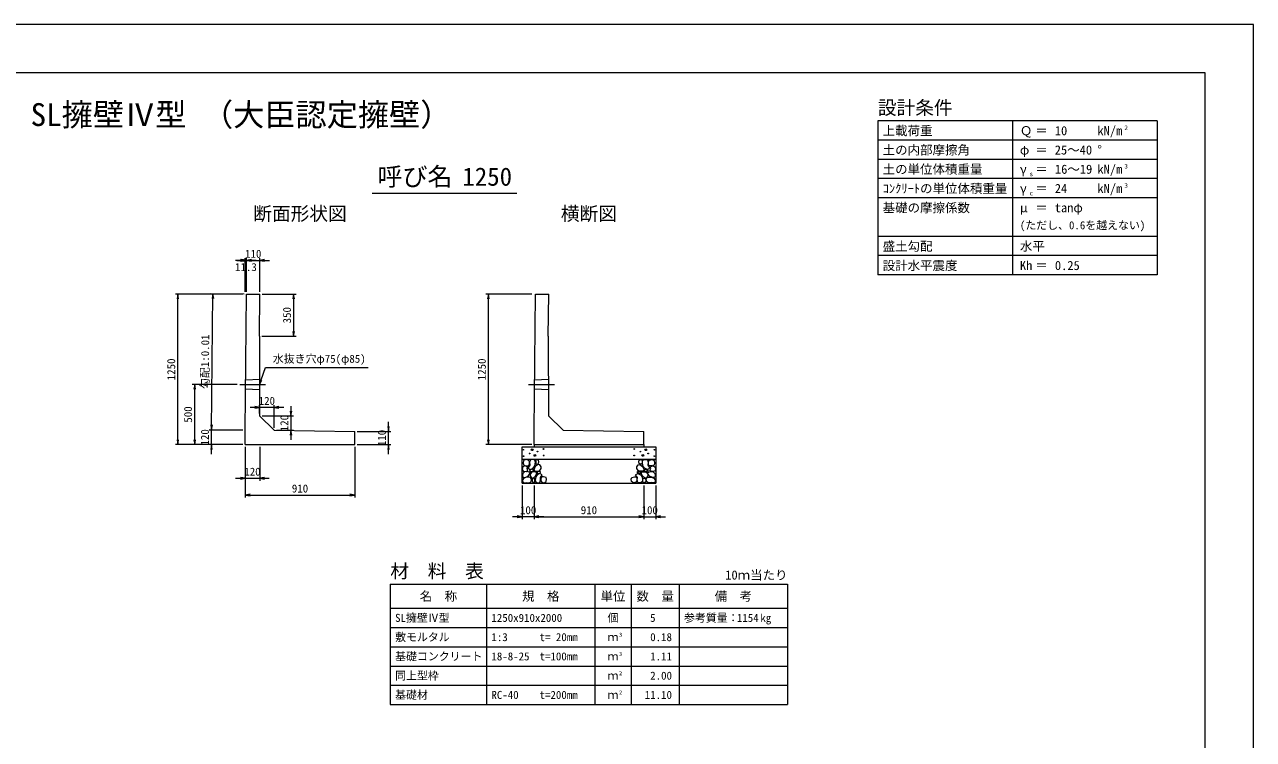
# Model space of a CAD drawing. Units: millimetres at full size, sheet at 1:20. Extents: x 0 to 16820, y 0 to 11880.
# Drawn here: x 6612 to 16820, y 5940 to 11880 of the extents above; entities that cross this region are included whole.
import ezdxf
from ezdxf.enums import TextEntityAlignment as Align

# ---------------------------------------------------------------- set-up
doc = ezdxf.new("R2010")
doc.units = ezdxf.units.MM
doc.header["$LTSCALE"] = 20
doc.linetypes.add('CHAIN', pattern=[18.5, 12, -1.5, 3.5, -1.5])
doc.linetypes.add('DASHED_SPACED', pattern=[12, 6, -6])
for name, color, linetype, lineweight in [('D-BMK', 2, 'CHAIN', 13), ('D-DCR-HCHn', 4, 'Continuous', 9), ('D-MTR-FRAM', 7, 'Continuous', 13), ('D-MTR-LINE', 7, 'Continuous', 13), ('D-STR-DIM', 7, 'Continuous', 13), ('D-STR-STRn', 1, 'Continuous', 13), ('D-STR-TXT', 7, 'Continuous', 13), ('D-TTL', 2, 'Continuous', 13), ('D-TTL-FRAM', 2, 'Continuous', 13), ('D-TTL-LINE', 7, 'Continuous', 13), ('D-TTL-TXT', 7, 'Continuous', 13)]:
    doc.layers.add(name, color=color, linetype=linetype, lineweight=lineweight)
doc.layers.add('D-MTR', color=7, linetype='Continuous')
doc.layers.add('D-MTR-TXT', color=7, linetype='Continuous')
doc.styles.add('ＭＳ ゴシック', font='')
doc.styles.get('ＭＳ ゴシック').set_extended_font_data('MS Gothic')

# ---------------------------------------------------------------- blocks, each defined once
blk = doc.blocks.new('open_arrow')
at = {"color": 0, "linetype": 'Continuous', "lineweight": -2}
blk.add_lwpolyline([(7.5, 1.25), (0, 0), (7.5, -1.25)], dxfattribs=at)

msp = doc.modelspace()

# ---------------------------------------------------------------- linework, layer by layer
at = {"layer": 'D-BMK'}
for p, q in [((8398.8, 8890), (8613.93, 8890)), ((10798.8, 8890), (11013.93, 8890))]:
    msp.add_line(p, q, dxfattribs=at)
at = {"layer": 'D-DCR-HCHn'}
for points in [[(10752.28, 8203.81), (10745.35, 8183), (10754.59, 8169.14), (10777.71, 8166.82), (10793.49, 8173.6), (10786.95, 8189.94), (10791.58, 8199.18), (10782.33, 8208.43), (10768.46, 8213.05)], [(10796.2, 8261.59), (10775.4, 8266.22), (10756.9, 8256.97), (10754.59, 8236.17), (10759.21, 8219.99), (10782.33, 8213.05), (10798.51, 8213.05), (10805.44, 8224.61), (10805.44, 8250.04)], [(10814.69, 8263.91), (10807.76, 8243.1), (10810.07, 8219.99), (10793.89, 8194.56), (10814.69, 8183), (10837.8, 8194.56), (10851.67, 8213.05), (10856.3, 8243.1), (10851.67, 8259.28), (10837.8, 8266.22)], [(10819.31, 8183), (10807.76, 8173.76), (10812.38, 8166.82), (10828.56, 8166.82), (10835.49, 8169.14), (10840.12, 8178.38), (10833.18, 8185.32)], [(10853.98, 8208.43), (10842.43, 8180.69), (10851.67, 8169.14), (10879.41, 8169.14), (10890.97, 8173.76), (10902.53, 8189.94), (10902.53, 8203.81), (10890.97, 8222.3), (10877.1, 8224.61)], [(10858.61, 8259.28), (10858.61, 8231.55), (10870.16, 8224.61), (10881.72, 8231.55), (10884.03, 8247.73), (10881.72, 8261.59), (10865.54, 8266.22)], [(11746.02, 8208.43), (11757.57, 8180.69), (11748.33, 8169.14), (11720.59, 8169.14), (11709.03, 8173.76), (11697.47, 8189.94), (11697.47, 8203.81), (11709.03, 8222.3), (11722.9, 8224.61)], [(11741.39, 8259.28), (11741.39, 8231.55), (11729.84, 8224.61), (11718.28, 8231.55), (11715.97, 8247.73), (11718.28, 8261.59), (11734.46, 8266.22)], [(11785.31, 8263.91), (11792.24, 8243.1), (11789.93, 8219.99), (11806.11, 8194.56), (11785.31, 8183), (11762.2, 8194.56), (11748.33, 8213.05), (11743.7, 8243.1), (11748.33, 8259.28), (11762.2, 8266.22)], [(11780.69, 8183), (11792.24, 8173.76), (11787.62, 8166.82), (11771.44, 8166.82), (11764.51, 8169.14), (11759.88, 8178.38), (11766.82, 8185.32)], [(11803.8, 8261.59), (11824.6, 8266.22), (11843.1, 8256.97), (11845.41, 8236.17), (11840.79, 8219.99), (11817.67, 8213.05), (11801.49, 8213.05), (11794.56, 8224.61), (11794.56, 8250.04)], [(11847.72, 8203.81), (11854.65, 8183), (11845.41, 8169.14), (11822.29, 8166.82), (11806.51, 8173.6), (11813.05, 8189.94), (11808.42, 8199.18), (11817.67, 8208.43), (11831.54, 8213.05)], [(10796.16, 8127.01), (10813.28, 8152.69), (10811.14, 8159.11), (10787.59, 8165.53), (10766.19, 8163.39), (10751.21, 8150.55), (10749.07, 8135.57), (10751.21, 8120.59), (10768.33, 8116.31)], [(10804.72, 8073.5), (10819.7, 8079.92), (10823.98, 8101.33), (10815.42, 8116.31), (10800.44, 8120.59), (10781.17, 8118.45), (10759.77, 8109.89), (10749.07, 8097.05), (10749.07, 8082.06), (10755.49, 8073.5), (10781.17, 8075.64)], [(10856.08, 8127.01), (10866.78, 8152.69), (10858.22, 8163.39), (10832.54, 8163.39), (10821.84, 8159.11), (10811.14, 8144.13), (10811.14, 8131.29), (10821.84, 8114.17), (10834.68, 8112.03)], [(10851.8, 8079.92), (10851.8, 8105.61), (10841.1, 8112.03), (10830.4, 8105.61), (10828.26, 8090.62), (10830.4, 8077.78), (10845.38, 8073.5)], [(10892.47, 8075.64), (10898.89, 8094.91), (10896.75, 8116.31), (10911.73, 8139.85), (10892.47, 8150.55), (10871.06, 8139.85), (10858.22, 8122.73), (10853.94, 8094.91), (10858.22, 8079.92), (10871.06, 8073.5)], [(10888.19, 8150.55), (10898.89, 8159.11), (10894.61, 8165.53), (10879.62, 8165.53), (10873.2, 8163.39), (10868.92, 8154.83), (10875.34, 8148.41)], [(10909.59, 8077.78), (10928.85, 8073.5), (10945.97, 8082.06), (10948.11, 8101.33), (10943.83, 8116.31), (10922.43, 8122.73), (10907.45, 8122.73), (10901.03, 8112.03), (10901.03, 8088.48)], [(11690.41, 8077.78), (11671.15, 8073.5), (11654.03, 8082.06), (11651.89, 8101.33), (11656.17, 8116.31), (11677.57, 8122.73), (11692.55, 8122.73), (11698.97, 8112.03), (11698.97, 8088.48)], [(11707.53, 8075.64), (11701.11, 8094.91), (11703.25, 8116.31), (11688.27, 8139.85), (11707.53, 8150.55), (11728.94, 8139.85), (11741.78, 8122.73), (11746.06, 8094.91), (11741.78, 8079.92), (11728.94, 8073.5)], [(11711.81, 8150.55), (11701.11, 8159.11), (11705.39, 8165.53), (11720.38, 8165.53), (11726.8, 8163.39), (11731.08, 8154.83), (11724.66, 8148.41)], [(11743.92, 8127.01), (11733.22, 8152.69), (11741.78, 8163.39), (11767.46, 8163.39), (11778.16, 8159.11), (11788.86, 8144.13), (11788.86, 8131.29), (11778.16, 8114.17), (11765.32, 8112.03)], [(11748.2, 8079.92), (11748.2, 8105.61), (11758.9, 8112.03), (11769.6, 8105.61), (11771.74, 8090.62), (11769.6, 8077.78), (11754.62, 8073.5)], [(11795.28, 8073.5), (11780.3, 8079.92), (11776.02, 8101.33), (11784.58, 8116.31), (11799.56, 8120.59), (11818.83, 8118.45), (11840.23, 8109.89), (11850.93, 8097.05), (11850.93, 8082.06), (11844.51, 8073.5), (11818.83, 8075.64)], [(11803.84, 8127.01), (11786.72, 8152.69), (11788.86, 8159.11), (11812.41, 8165.53), (11833.81, 8163.39), (11848.79, 8150.55), (11850.93, 8135.57), (11848.79, 8120.59), (11831.67, 8116.31)]]:
    msp.add_lwpolyline(points, close=True, dxfattribs=at)
for centre, radius in [((10755.73, 8347.43), 3), ((10756.87, 8293.92), 3), ((10807.29, 8315.76), 3), ((10828.34, 8347.43), 7.5), ((10851.66, 8299.97), 7.5), ((10872.71, 8331.64), 3), ((10923.13, 8353.48), 3), ((10924.27, 8299.97), 3), ((11675.73, 8299.97), 3), ((11676.87, 8353.48), 3), ((11727.29, 8331.64), 3), ((11748.34, 8299.97), 7.5), ((11771.66, 8347.43), 7.5), ((11792.71, 8315.76), 3), ((11843.13, 8293.92), 3), ((11844.27, 8347.43), 3)]:
    msp.add_circle(centre, radius, dxfattribs=at)
at = {"layer": 'D-MTR-FRAM'}
for p, q in [((9650, 7230), (12950, 7230)), ((9650, 7230), (9650, 6230)), ((12950, 7230), (12950, 6230)), ((9650, 6230), (12950, 6230))]:
    msp.add_line(p, q, dxfattribs=at)
at = {"layer": 'D-MTR-LINE'}
for p, q in [((10450, 7230), (10450, 6230)), ((11350, 7230), (11350, 6230)), ((11650, 7230), (11650, 6230)), ((12050, 7230), (12050, 6230)), ((9650, 7030), (12950, 7030)), ((9650, 6870), (12950, 6870)), ((9650, 6710), (12950, 6710)), ((9650, 6550), (12950, 6550)), ((9650, 6390), (12950, 6390))]:
    msp.add_line(p, q, dxfattribs=at)
at = {"layer": 'D-STR-DIM'}
for p, q in [((8536.3, 9920), (8365, 9920)), ((8376.3, 9920), (8646.31, 9920)), ((8445, 9660), (8445, 9940)), ((8456.3, 9660), (8456.3, 9940)), ((8456.3, 9660), (8456.3, 9940)), ((8566.31, 9660), (8566.31, 9940)), ((8425, 9640), (7865, 9640)), ((7885, 8390), (7885, 9640)), ((8436.3, 9640.2), (8156.51, 9643)), ((8165.21, 8512.8), (8176.51, 9642.8)), ((8586.31, 9640), (8866.81, 9640)), ((8846.81, 9640), (8846.81, 9290)), ((10825, 9640), (10445, 9640)), ((10465, 8390), (10465, 9640)), ((8582.81, 9290), (8866.81, 9290)), ((8378.8, 8890), (8005, 8890)), ((8025, 8390), (8025, 8890)), ((8764.67, 8698.49), (8484.67, 8698.49)), ((8564.67, 8648.49), (8564.67, 8718.49)), ((8684.67, 8528.49), (8684.67, 8718.49)), ((8824.67, 8708.49), (8824.67, 8428.49)), ((8165, 8310), (8165, 8590)), ((8584.67, 8628.49), (8844.67, 8628.49)), ((9635, 8310), (9635, 8580)), ((8425, 8510), (8145, 8510)), ((8425, 8510.2), (8145.21, 8513)), ((8704.67, 8508.49), (8844.67, 8508.49)), ((9375, 8500), (9655, 8500)), ((8425, 8390), (7865, 8390)), ((8425, 8390), (8005, 8390)), ((8425, 8390), (8145, 8390)), ((9375, 8390), (9655, 8390)), ((10825, 8390), (10445, 8390)), ((8445, 8370), (8445, 8090)), ((8445, 8370), (8445, 7950)), ((8565, 8370), (8565, 8090)), ((9355, 8370), (9355, 7950)), ((8365, 8110), (8645, 8110)), ((8445, 7970), (9355, 7970)), ((10745, 8050), (10745, 7770)), ((10845, 8050), (10845, 7770)), ((10845, 8050), (10845, 7770)), ((11755, 8050), (11755, 7770)), ((11755, 8050), (11755, 7770)), ((11855, 8050), (11855, 7770)), ((10925, 7790), (10665, 7790)), ((10845, 7790), (11755, 7790)), ((11675, 7790), (11935, 7790))]:
    msp.add_line(p, q, dxfattribs=at)
at = {"layer": 'D-STR-STRn'}
for p, q in [((8445, 8510), (8456.3, 9640)), ((8456.3, 9640), (8566.31, 9640)), ((8562.81, 9290), (8566.31, 9640)), ((10845, 8510), (10856.3, 9640)), ((10856.3, 9640), (10966.31, 9640)), ((10962.81, 9290), (10966.31, 9640)), ((8562.81, 9290), (8564.67, 8628.49)), ((10962.81, 9290), (10964.67, 8628.49)), ((8684.67, 8508.49), (8564.67, 8628.49)), ((11084.67, 8508.49), (10964.67, 8628.49)), ((8445, 8390), (8445, 8510)), ((8684.67, 8508.49), (9355, 8500)), ((9355, 8390), (9355, 8500)), ((10845, 8390), (10845, 8510)), ((11084.67, 8508.49), (11755, 8500)), ((11755, 8390), (11755, 8500)), ((8445, 8390), (9355, 8390)), ((10845, 8390), (10845, 8370)), ((10845, 8390), (11755, 8390)), ((11755, 8390), (11755, 8370)), ((10745, 8070), (10745, 8370)), ((10745, 8370), (11855, 8370)), ((10745, 8270), (11855, 8270)), ((11855, 8370), (11855, 8070)), ((10745, 8070), (11855, 8070))]:
    msp.add_line(p, q, dxfattribs=at)
at = {"layer": 'D-STR-STRn', "linetype": 'DASHED_SPACED'}
for p, q in [((8449.18, 8927.5), (8563.81, 8932.5)), ((10849.18, 8927.5), (10963.81, 8932.5)), ((8448.43, 8852.5), (8564.05, 8847.5)), ((10848.43, 8852.5), (10964.05, 8847.5))]:
    msp.add_line(p, q, dxfattribs=at)
at = {"layer": 'D-STR-TXT'}
msp.add_lwpolyline([(8563.93, 8890), (8577.45, 8927.65), (8614.19, 9030), (9467.28, 9030)], dxfattribs=at)
at = {"layer": 'D-TTL'}
for points in [[(0, 0), (16820, 0), (16820, 11880), (0, 11880)], [(400, 400), (16420, 400), (16420, 11480), (400, 11480)]]:
    msp.add_lwpolyline(points, close=True, dxfattribs=at)
at = {"layer": 'D-TTL-FRAM'}
for p, q in [((16020, 11080), (13700, 11080)), ((13700, 11080), (13700, 9800)), ((16020, 11080), (16020, 9800)), ((16020, 9800), (13700, 9800))]:
    msp.add_line(p, q, dxfattribs=at)
at = {"layer": 'D-TTL-LINE'}
for p, q in [((14820, 11080), (14820, 9800)), ((16020, 10920), (13700, 10920)), ((16020, 10760), (13700, 10760)), ((16020, 10600), (13700, 10600)), ((16020, 10440), (13700, 10440)), ((16020, 10120), (13700, 10120)), ((16020, 9960), (13700, 9960))]:
    msp.add_line(p, q, dxfattribs=at)
at = {"layer": 'D-TTL-TXT'}
msp.add_line((9500, 10480), (10700, 10480), dxfattribs=at)

# ---------------------------------------------------------------- block references
at = {"layer": 'D-STR-DIM', "xscale": 5.33, "yscale": 5.33}
for p, rotation in [((8445, 9920), 180), ((8456.3, 9920), 180), ((7885, 9640), 270), ((8176.51, 9642.8), 269.4), ((8846.81, 9640), 270), ((10465, 9640), 270), ((8846.81, 9290), 90), ((8025, 8890), 270), ((8564.67, 8698.49), 180), ((8824.67, 8628.49), 90), ((8165, 8510), 90), ((8165.21, 8512.8), 89.4), ((8824.67, 8508.49), 270), ((9635, 8500), 90), ((7885, 8390), 90), ((8025, 8390), 90), ((8165, 8390), 270), ((9635, 8390), 270), ((10465, 8390), 90), ((8445, 8110), 180), ((9355, 7970), 180), ((10745, 7790), 180), ((11755, 7790), 180), ((11755, 7790), 180)]:
    msp.add_blockref('open_arrow', p, dxfattribs=dict(at, rotation=rotation))
for p in [(8456.3, 9920), (8566.31, 9920), (8684.67, 8698.49), (8565, 8110), (8445, 7970), (10845, 7790), (10845, 7790), (11855, 7790)]:
    msp.add_blockref('open_arrow', p, dxfattribs=at)
at = {"layer": 'D-STR-TXT', "xscale": 5.33, "yscale": 5.33, "rotation": 70.3}
msp.add_blockref('open_arrow', (8563.93, 8890), dxfattribs=at)

# ---------------------------------------------------------------- texts
at = {"layer": 'D-MTR', "style": 'ＭＳ ゴシック'}
msp.add_text('材\u3000料\u3000表', height=113.9, dxfattribs=at).set_placement((9650, 7248.15), align=Align.BOTTOM_LEFT)
msp.add_text('10ｍ当たり', height=75.95, dxfattribs=at).set_placement((12950, 7245.43), align=Align.BOTTOM_RIGHT)
at = {"layer": 'D-MTR-TXT', "style": 'ＭＳ ゴシック'}
for s, height, p in [('名\u3000称', 75.95, (10050, 7130)), ('規\u3000格', 75.95, (10900, 7130)), ('単位', 75.95, (11500, 7130)), ('数\u3000量', 75.95, (11850, 7130)), ('備\u3000考', 75.95, (12500, 7130)), ('個', 66.46, (11500, 6950)), ('ｍ', 66.46, (11500, 6790)), ('ｍ', 66.46, (11500, 6630)), ('ｍ', 66.46, (11500, 6470)), ('ｍ', 66.46, (11500, 6310))]:
    msp.add_text(s, height=height, dxfattribs=at).set_placement(p, align=Align.MIDDLE_CENTER)
for s, p in [('SL擁壁Ⅳ型', (9690, 6950)), ('1250x910x2000', (10490, 6950)), ('参考質量：    kg', (12090, 6950)), ('敷モルタル', (9690, 6790)), ('1:3', (10490, 6790)), ('t= 20mm', (10890, 6790)), ('基礎コンクリート', (9690, 6630)), ('18-8-25', (10490, 6630)), ('t=100mm', (10890, 6630)), ('同上型枠', (9690, 6470)), ('基礎材', (9690, 6310)), ('RC-40', (10490, 6310)), ('t=200mm', (10890, 6310))]:
    msp.add_text(s, height=66.46, dxfattribs=at).set_placement(p, align=Align.MIDDLE_LEFT)
for s, p in [('5', (11853.55, 6950)), ('1154', (12710, 6950)), ('0.18', (11990, 6790)), ('1.11', (11990, 6630)), ('2.00', (11990, 6470)), ('11.10', (11990, 6310))]:
    msp.add_text(s, height=66.46, dxfattribs=at).set_placement(p, align=Align.MIDDLE_RIGHT)
for s, p in [('3', (11550, 6783.63)), ('3', (11550, 6623.63)), ('2', (11550, 6463.63)), ('2', (11550, 6303.63))]:
    msp.add_text(s, height=33.23, dxfattribs=at).set_placement(p, align=Align.BOTTOM_LEFT)
at = {"layer": 'D-STR-DIM', "style": 'ＭＳ ゴシック'}
for s, p in [('110', (8511.3, 9975)), ('11.3', (8450.9, 9865)), ('120', (8624.67, 8753.49)), ('120', (8505, 8165)), ('910', (8900, 8025)), ('100', (10795, 7845)), ('910', (11300, 7845)), ('100', (11805, 7845))]:
    msp.add_text(s, height=66.46, dxfattribs=at).set_placement(p, align=Align.MIDDLE_CENTER)
for s, rotation, p in [('350', 90, (8791.81, 9465)), ('勾配1:0.01', 89.427, (8110.71, 9078.4)), ('1250', 90, (7830, 9015)), ('1250', 90, (10410, 9015)), ('500', 90, (7970, 8640)), ('120', 90, (8769.67, 8568.49)), ('120', 90, (8110, 8450)), ('110', 90, (9580, 8445))]:
    msp.add_text(s, height=66.46, rotation=rotation, dxfattribs=at).set_placement(p, align=Align.MIDDLE_CENTER)
at = {"layer": 'D-STR-TXT', "style": 'ＭＳ ゴシック'}
msp.add_text('水抜き穴φ75(φ85)', height=66.46, dxfattribs=at).set_placement((8674.19, 9050), align=Align.BOTTOM_LEFT)
at = {"layer": 'D-TTL-TXT', "style": 'ＭＳ ゴシック'}
for s, height, p in [('SL擁壁Ⅳ型 （大臣認定擁壁）', 189.9, (8410, 10980)), ('呼び名', 151.9, (9855, 10495)), ('1250', 151.9, (10455, 10495)), ('断面形状図', 113.9, (8900, 10218.15)), ('横断図', 113.9, (11300, 10218.15))]:
    msp.add_text(s, height=height, dxfattribs=at).set_placement(p, align=Align.BOTTOM_CENTER)
for s, height, p in [('設計条件', 113.9, (13700, 11098.15)), ('上載荷重', 75.95, (13740, 10937.43)), ('Ｑ', 75.95, (14880, 10937.43)), ('kN/m', 75.95, (15524, 10937.43)), ('2', 37.98, (15748, 10992.72)), ('＝', 75.95, (15008, 10937.43)), ('土の内部摩擦角', 75.95, (13740, 10777.43)), ('φ', 75.95, (14880, 10777.43)), ('＝', 75.95, (15008, 10777.43)), ('25～40', 75.95, (15169.6, 10777.43)), ('°', 75.95, (15524, 10777.43)), ('土の単位体積重量', 75.95, (13740, 10617.43)), ('kN/m', 75.95, (15524, 10617.43)), ('3', 37.98, (15748, 10672.72)), ('γ', 75.95, (14880, 10617.43)), ('s', 37.98, (14960, 10608.72)), ('＝', 75.95, (15008, 10617.43)), ('ｺﾝｸﾘｰﾄの単位体積重量', 75.95, (13740, 10457.43)), ('γ', 75.95, (14880, 10457.43)), ('＝', 75.95, (15008, 10457.43)), ('kN/m', 75.95, (15524, 10457.43)), ('3', 37.98, (15748, 10512.72)), ('c', 37.98, (14960, 10448.72)), ('基礎の摩擦係数', 75.95, (13740, 10297.43)), ('μ', 75.95, (14880, 10297.43)), ('＝', 75.95, (15008, 10297.43)), ('tanφ', 75.95, (15169.6, 10297.43)), ('(ただし、0.6を越えない)', 66.46, (14880, 10159.25)), ('盛土勾配', 75.95, (13740, 9977.43)), ('水平', 75.95, (14880, 9977.43)), ('設計水平震度', 75.95, (13740, 9817.43)), ('Kh', 75.95, (14880, 9817.43)), ('＝', 75.95, (15008, 9817.43))]:
    msp.add_text(s, height=height, dxfattribs=at).set_placement(p, align=Align.BOTTOM_LEFT)
for s, p in [('10', (15273.56, 10937.43)), ('16～19', (15481.48, 10617.43)), ('24', (15273.56, 10457.43)), ('0.25', (15377.52, 9817.43))]:
    msp.add_text(s, height=75.95, dxfattribs=at).set_placement(p, align=Align.BOTTOM_RIGHT)

doc.saveas('drawing.dxf')
